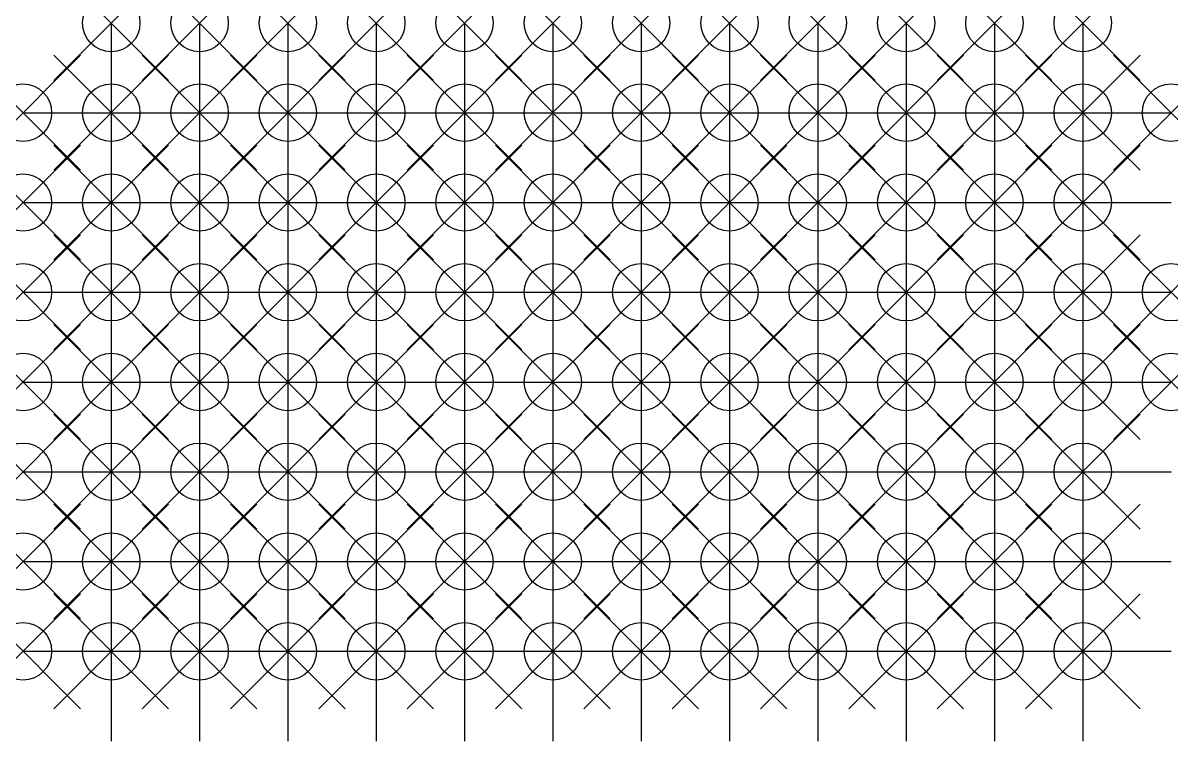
# Model space of a CAD drawing. Header units: inches. Extents: x 0 to 40, y 0 to 25.
# Drawn here: x 0 to 20, y 12.5 to 25 of the extents above; entities that cross this region are included whole.
import ezdxf

# ---------------------------------------------------------------- set-up
doc = ezdxf.new("R2010")
doc.units = ezdxf.units.IN
doc.header["$MEASUREMENT"] = 0
doc.header["$PDMODE"] = 35
for name, color, linetype in [('GF_Glass_03', 210, 'Continuous'), ('GF_Glass_04', 210, 'Continuous'), ('GF_Glass_05', 210, 'Continuous'), ('MF_bars', 21, 'Continuous'), ('NF_Glassload', 150, 'Continuous'), ('NF_RestraintsXYZ', 70, 'Continuous'), ('NF_Windload_09', 40, 'Continuous'), ('NF_Windload_10', 40, 'Continuous'), ('NF_Windload_11', 40, 'Continuous'), ('NF_Windload_12', 40, 'Continuous'), ('NF_Windload_13', 40, 'Continuous'), ('NF_Windload_14', 40, 'Continuous'), ('NF_Windload_15', 40, 'Continuous')]:
    doc.layers.add(name, color=color, linetype=linetype)

msp = doc.modelspace()

# ---------------------------------------------------------------- linework, layer by layer
for p, q in [((1.538, 25), (1.538, 23.438)), ((1.538, 25, -0.3), (1.538, 23.438, -0.3)), ((3.077, 25), (3.077, 23.438)), ((3.077, 25, -0.3), (3.077, 23.438, -0.3)), ((4.615, 25), (4.615, 23.438)), ((4.615, 25, -0.3), (4.615, 23.438, -0.3)), ((6.154, 25), (6.154, 23.438)), ((6.154, 25, -0.3), (6.154, 23.438, -0.3)), ((7.692, 25), (7.692, 23.438)), ((7.692, 25, -0.3), (7.692, 23.438, -0.3)), ((9.231, 25), (9.231, 23.438)), ((9.231, 25, -0.3), (9.231, 23.438, -0.3)), ((10.769, 25), (10.769, 23.438)), ((10.769, 25, -0.3), (10.769, 23.438, -0.3)), ((12.308, 25), (12.308, 23.438)), ((12.308, 25, -0.3), (12.308, 23.438, -0.3)), ((13.846, 25), (13.846, 23.438)), ((13.846, 25, -0.3), (13.846, 23.438, -0.3)), ((15.385, 25), (15.385, 23.438)), ((15.385, 25, -0.3), (15.385, 23.438, -0.3)), ((16.923, 25), (16.923, 23.438)), ((16.923, 25, -0.3), (16.923, 23.438, -0.3)), ((18.462, 25), (18.462, 23.438)), ((18.462, 25, -0.3), (18.462, 23.438, -0.3)), ((0, 23.438), (1.538, 23.438)), ((1.538, 23.438), (1.538, 21.875)), ((1.538, 23.438), (3.077, 23.438)), ((1.538, 23.438, -0.3), (1.538, 21.875, -0.3)), ((1.538, 23.438), (1.538, 23.438, -0.3)), ((3.077, 23.438), (3.077, 21.875)), ((3.077, 23.438), (4.615, 23.438)), ((3.077, 23.438, -0.3), (3.077, 21.875, -0.3)), ((3.077, 23.438), (3.077, 23.438, -0.3)), ((4.615, 23.438), (4.615, 21.875)), ((4.615, 23.438), (6.154, 23.438)), ((4.615, 23.438, -0.3), (4.615, 21.875, -0.3)), ((4.615, 23.438), (4.615, 23.438, -0.3)), ((6.154, 23.438), (6.154, 21.875)), ((6.154, 23.438), (7.692, 23.438)), ((6.154, 23.438, -0.3), (6.154, 21.875, -0.3)), ((6.154, 23.438), (6.154, 23.438, -0.3)), ((7.692, 23.438), (7.692, 21.875)), ((7.692, 23.438), (9.231, 23.438)), ((7.692, 23.438, -0.3), (7.692, 21.875, -0.3)), ((7.692, 23.438), (7.692, 23.438, -0.3)), ((9.231, 23.438), (9.231, 21.875)), ((9.231, 23.438), (10.769, 23.438)), ((9.231, 23.438, -0.3), (9.231, 21.875, -0.3)), ((9.231, 23.438), (9.231, 23.438, -0.3)), ((10.769, 23.438), (10.769, 21.875)), ((10.769, 23.438), (12.308, 23.438)), ((10.769, 23.438, -0.3), (10.769, 21.875, -0.3)), ((10.769, 23.438), (10.769, 23.438, -0.3)), ((12.308, 23.438), (12.308, 21.875)), ((12.308, 23.438), (13.846, 23.438)), ((12.308, 23.438, -0.3), (12.308, 21.875, -0.3)), ((12.308, 23.438), (12.308, 23.438, -0.3)), ((13.846, 23.438), (13.846, 21.875)), ((13.846, 23.438), (15.385, 23.438)), ((13.846, 23.438, -0.3), (13.846, 21.875, -0.3)), ((13.846, 23.438), (13.846, 23.438, -0.3)), ((15.385, 23.438), (15.385, 21.875)), ((15.385, 23.438), (16.923, 23.438)), ((15.385, 23.438, -0.3), (15.385, 21.875, -0.3)), ((15.385, 23.438), (15.385, 23.438, -0.3)), ((16.923, 23.438), (16.923, 21.875)), ((16.923, 23.438), (18.462, 23.438)), ((16.923, 23.438, -0.3), (16.923, 21.875, -0.3)), ((16.923, 23.438), (16.923, 23.438, -0.3)), ((18.462, 23.438), (18.462, 21.875)), ((18.462, 23.438), (20, 23.438)), ((18.462, 23.438, -0.3), (18.462, 21.875, -0.3)), ((18.462, 23.438), (18.462, 23.438, -0.3)), ((0, 21.875), (1.538, 21.875)), ((1.538, 21.875), (1.538, 20.312)), ((1.538, 21.875), (3.077, 21.875)), ((1.538, 21.875, -0.3), (1.538, 20.312, -0.3)), ((1.538, 21.875), (1.538, 21.875, -0.3)), ((3.077, 21.875), (3.077, 20.312)), ((3.077, 21.875), (4.615, 21.875)), ((3.077, 21.875, -0.3), (3.077, 20.312, -0.3)), ((3.077, 21.875), (3.077, 21.875, -0.3)), ((4.615, 21.875), (4.615, 20.312)), ((4.615, 21.875), (6.154, 21.875)), ((4.615, 21.875, -0.3), (4.615, 20.312, -0.3)), ((4.615, 21.875), (4.615, 21.875, -0.3)), ((6.154, 21.875), (6.154, 20.312)), ((6.154, 21.875), (7.692, 21.875)), ((6.154, 21.875, -0.3), (6.154, 20.312, -0.3)), ((6.154, 21.875), (6.154, 21.875, -0.3)), ((7.692, 21.875), (7.692, 20.312)), ((7.692, 21.875), (9.231, 21.875)), ((7.692, 21.875, -0.3), (7.692, 20.312, -0.3)), ((7.692, 21.875), (7.692, 21.875, -0.3)), ((9.231, 21.875), (9.231, 20.312)), ((9.231, 21.875), (10.769, 21.875)), ((9.231, 21.875, -0.3), (9.231, 20.312, -0.3)), ((9.231, 21.875), (9.231, 21.875, -0.3)), ((10.769, 21.875), (10.769, 20.312)), ((10.769, 21.875), (12.308, 21.875)), ((10.769, 21.875, -0.3), (10.769, 20.312, -0.3)), ((10.769, 21.875), (10.769, 21.875, -0.3)), ((12.308, 21.875), (12.308, 20.312)), ((12.308, 21.875), (13.846, 21.875)), ((12.308, 21.875, -0.3), (12.308, 20.312, -0.3)), ((12.308, 21.875), (12.308, 21.875, -0.3)), ((13.846, 21.875), (13.846, 20.312)), ((13.846, 21.875), (15.385, 21.875)), ((13.846, 21.875, -0.3), (13.846, 20.312, -0.3)), ((13.846, 21.875), (13.846, 21.875, -0.3)), ((15.385, 21.875), (15.385, 20.312)), ((15.385, 21.875), (16.923, 21.875)), ((15.385, 21.875, -0.3), (15.385, 20.312, -0.3)), ((15.385, 21.875), (15.385, 21.875, -0.3)), ((16.923, 21.875), (16.923, 20.312)), ((16.923, 21.875), (18.462, 21.875)), ((16.923, 21.875, -0.3), (16.923, 20.312, -0.3)), ((16.923, 21.875), (16.923, 21.875, -0.3)), ((18.462, 21.875), (18.462, 20.312)), ((18.462, 21.875), (20, 21.875)), ((18.462, 21.875, -0.3), (18.462, 20.312, -0.3)), ((18.462, 21.875), (18.462, 21.875, -0.3)), ((0, 20.312), (1.538, 20.312)), ((1.538, 20.312), (1.538, 20.312, -0.3)), ((1.538, 20.312), (1.538, 18.75)), ((1.538, 20.312), (3.077, 20.312)), ((1.538, 20.312, -0.3), (1.538, 18.75, -0.3)), ((3.077, 20.312), (3.077, 20.312, -0.3)), ((3.077, 20.312), (3.077, 18.75)), ((3.077, 20.312), (4.615, 20.312)), ((3.077, 20.312, -0.3), (3.077, 18.75, -0.3)), ((4.615, 20.312), (4.615, 20.312, -0.3)), ((4.615, 20.312), (4.615, 18.75)), ((4.615, 20.312), (6.154, 20.312)), ((4.615, 20.312, -0.3), (4.615, 18.75, -0.3)), ((6.154, 20.312), (6.154, 20.312, -0.3)), ((6.154, 20.312), (6.154, 18.75)), ((6.154, 20.312), (7.692, 20.312)), ((6.154, 20.312, -0.3), (6.154, 18.75, -0.3)), ((7.692, 20.312), (7.692, 20.312, -0.3)), ((7.692, 20.312), (7.692, 18.75)), ((7.692, 20.312), (9.231, 20.312)), ((7.692, 20.312, -0.3), (7.692, 18.75, -0.3)), ((9.231, 20.312), (9.231, 20.312, -0.3)), ((9.231, 20.312), (9.231, 18.75)), ((9.231, 20.312), (10.769, 20.312)), ((9.231, 20.312, -0.3), (9.231, 18.75, -0.3)), ((10.769, 20.312), (10.769, 20.312, -0.3)), ((10.769, 20.312), (10.769, 18.75)), ((10.769, 20.312), (12.308, 20.312)), ((10.769, 20.312, -0.3), (10.769, 18.75, -0.3)), ((12.308, 20.312), (12.308, 20.312, -0.3)), ((12.308, 20.312), (12.308, 18.75)), ((12.308, 20.312), (13.846, 20.312)), ((12.308, 20.312, -0.3), (12.308, 18.75, -0.3)), ((13.846, 20.312), (13.846, 20.312, -0.3)), ((13.846, 20.312), (13.846, 18.75)), ((13.846, 20.312), (15.385, 20.312)), ((13.846, 20.312, -0.3), (13.846, 18.75, -0.3)), ((15.385, 20.312), (15.385, 20.312, -0.3)), ((15.385, 20.312), (15.385, 18.75)), ((15.385, 20.312), (16.923, 20.312)), ((15.385, 20.312, -0.3), (15.385, 18.75, -0.3)), ((16.923, 20.312), (16.923, 20.312, -0.3)), ((16.923, 20.312), (16.923, 18.75)), ((16.923, 20.312), (18.462, 20.312)), ((16.923, 20.312, -0.3), (16.923, 18.75, -0.3)), ((18.462, 20.312), (18.462, 20.312, -0.3)), ((18.462, 20.312), (18.462, 18.75)), ((18.462, 20.312), (20, 20.312)), ((18.462, 20.312, -0.3), (18.462, 18.75, -0.3)), ((0, 18.75), (1.538, 18.75)), ((1.538, 18.75), (1.538, 17.188)), ((1.538, 18.75), (3.077, 18.75)), ((1.538, 18.75, -0.3), (1.538, 17.188, -0.3)), ((1.538, 18.75), (1.538, 18.75, -0.3)), ((3.077, 18.75), (3.077, 17.188)), ((3.077, 18.75), (4.615, 18.75)), ((3.077, 18.75, -0.3), (3.077, 17.188, -0.3)), ((3.077, 18.75), (3.077, 18.75, -0.3)), ((4.615, 18.75), (4.615, 17.188)), ((4.615, 18.75), (6.154, 18.75)), ((4.615, 18.75, -0.3), (4.615, 17.188, -0.3)), ((4.615, 18.75), (4.615, 18.75, -0.3)), ((6.154, 18.75), (6.154, 17.188)), ((6.154, 18.75), (7.692, 18.75)), ((6.154, 18.75, -0.3), (6.154, 17.188, -0.3)), ((6.154, 18.75), (6.154, 18.75, -0.3)), ((7.692, 18.75), (7.692, 17.188)), ((7.692, 18.75), (9.231, 18.75)), ((7.692, 18.75, -0.3), (7.692, 17.188, -0.3)), ((7.692, 18.75), (7.692, 18.75, -0.3)), ((9.231, 18.75), (9.231, 17.188)), ((9.231, 18.75), (10.769, 18.75)), ((9.231, 18.75, -0.3), (9.231, 17.188, -0.3)), ((9.231, 18.75), (9.231, 18.75, -0.3)), ((10.769, 18.75), (10.769, 17.188)), ((10.769, 18.75), (12.308, 18.75)), ((10.769, 18.75, -0.3), (10.769, 17.188, -0.3)), ((10.769, 18.75), (10.769, 18.75, -0.3)), ((12.308, 18.75), (12.308, 17.188)), ((12.308, 18.75), (13.846, 18.75)), ((12.308, 18.75, -0.3), (12.308, 17.188, -0.3)), ((12.308, 18.75), (12.308, 18.75, -0.3)), ((13.846, 18.75), (13.846, 17.188)), ((13.846, 18.75), (15.385, 18.75)), ((13.846, 18.75, -0.3), (13.846, 17.188, -0.3)), ((13.846, 18.75), (13.846, 18.75, -0.3)), ((15.385, 18.75), (15.385, 17.188)), ((15.385, 18.75), (16.923, 18.75)), ((15.385, 18.75, -0.3), (15.385, 17.188, -0.3)), ((15.385, 18.75), (15.385, 18.75, -0.3)), ((16.923, 18.75), (16.923, 17.188)), ((16.923, 18.75), (18.462, 18.75)), ((16.923, 18.75, -0.3), (16.923, 17.188, -0.3)), ((16.923, 18.75), (16.923, 18.75, -0.3)), ((18.462, 18.75), (18.462, 17.188)), ((18.462, 18.75), (20, 18.75)), ((18.462, 18.75, -0.3), (18.462, 17.188, -0.3)), ((18.462, 18.75), (18.462, 18.75, -0.3)), ((0, 17.188), (1.538, 17.188)), ((1.538, 17.188), (1.538, 15.625)), ((1.538, 17.188), (3.077, 17.188)), ((1.538, 17.188, -0.3), (1.538, 15.625, -0.3)), ((1.538, 17.188), (1.538, 17.188, -0.3)), ((3.077, 17.188), (3.077, 15.625)), ((3.077, 17.188), (4.615, 17.188)), ((3.077, 17.188, -0.3), (3.077, 15.625, -0.3)), ((3.077, 17.188), (3.077, 17.188, -0.3)), ((4.615, 17.188), (4.615, 15.625)), ((4.615, 17.188), (6.154, 17.188)), ((4.615, 17.188, -0.3), (4.615, 15.625, -0.3)), ((4.615, 17.188), (4.615, 17.188, -0.3)), ((6.154, 17.188), (6.154, 15.625)), ((6.154, 17.188), (7.692, 17.188)), ((6.154, 17.188, -0.3), (6.154, 15.625, -0.3)), ((6.154, 17.188), (6.154, 17.188, -0.3)), ((7.692, 17.188), (7.692, 15.625)), ((7.692, 17.188), (9.231, 17.188)), ((7.692, 17.188, -0.3), (7.692, 15.625, -0.3)), ((7.692, 17.188), (7.692, 17.188, -0.3)), ((9.231, 17.188), (9.231, 15.625)), ((9.231, 17.188), (10.769, 17.188)), ((9.231, 17.188, -0.3), (9.231, 15.625, -0.3)), ((9.231, 17.188), (9.231, 17.188, -0.3)), ((10.769, 17.188), (10.769, 15.625)), ((10.769, 17.188), (12.308, 17.188)), ((10.769, 17.188, -0.3), (10.769, 15.625, -0.3)), ((10.769, 17.188), (10.769, 17.188, -0.3)), ((12.308, 17.188), (12.308, 15.625)), ((12.308, 17.188), (13.846, 17.188)), ((12.308, 17.188, -0.3), (12.308, 15.625, -0.3)), ((12.308, 17.188), (12.308, 17.188, -0.3)), ((13.846, 17.188), (13.846, 15.625)), ((13.846, 17.188), (15.385, 17.188)), ((13.846, 17.188, -0.3), (13.846, 15.625, -0.3)), ((13.846, 17.188), (13.846, 17.188, -0.3)), ((15.385, 17.188), (15.385, 15.625)), ((15.385, 17.188), (16.923, 17.188)), ((15.385, 17.188, -0.3), (15.385, 15.625, -0.3)), ((15.385, 17.188), (15.385, 17.188, -0.3)), ((16.923, 17.188), (16.923, 15.625)), ((16.923, 17.188), (18.462, 17.188)), ((16.923, 17.188, -0.3), (16.923, 15.625, -0.3)), ((16.923, 17.188), (16.923, 17.188, -0.3)), ((18.462, 17.188), (18.462, 15.625)), ((18.462, 17.188), (20, 17.188)), ((18.462, 17.188, -0.3), (18.462, 15.625, -0.3)), ((18.462, 17.188), (18.462, 17.188, -0.3)), ((0, 15.625), (1.538, 15.625)), ((1.538, 15.625), (1.538, 14.062)), ((1.538, 15.625), (3.077, 15.625)), ((1.538, 15.625, -0.3), (1.538, 14.062, -0.3)), ((1.538, 15.625), (1.538, 15.625, -0.3)), ((3.077, 15.625), (3.077, 14.062)), ((3.077, 15.625), (4.615, 15.625)), ((3.077, 15.625, -0.3), (3.077, 14.062, -0.3)), ((3.077, 15.625), (3.077, 15.625, -0.3)), ((4.615, 15.625), (4.615, 14.062)), ((4.615, 15.625), (6.154, 15.625)), ((4.615, 15.625, -0.3), (4.615, 14.062, -0.3)), ((4.615, 15.625), (4.615, 15.625, -0.3)), ((6.154, 15.625), (6.154, 14.062)), ((6.154, 15.625), (7.692, 15.625)), ((6.154, 15.625, -0.3), (6.154, 14.062, -0.3)), ((6.154, 15.625), (6.154, 15.625, -0.3)), ((7.692, 15.625), (7.692, 14.062)), ((7.692, 15.625), (9.231, 15.625)), ((7.692, 15.625, -0.3), (7.692, 14.062, -0.3)), ((7.692, 15.625), (7.692, 15.625, -0.3)), ((9.231, 15.625), (9.231, 14.062)), ((9.231, 15.625), (10.769, 15.625)), ((9.231, 15.625, -0.3), (9.231, 14.062, -0.3)), ((9.231, 15.625), (9.231, 15.625, -0.3)), ((10.769, 15.625), (10.769, 14.062)), ((10.769, 15.625), (12.308, 15.625)), ((10.769, 15.625, -0.3), (10.769, 14.062, -0.3)), ((10.769, 15.625), (10.769, 15.625, -0.3)), ((12.308, 15.625), (12.308, 14.062)), ((12.308, 15.625), (13.846, 15.625)), ((12.308, 15.625, -0.3), (12.308, 14.062, -0.3)), ((12.308, 15.625), (12.308, 15.625, -0.3)), ((13.846, 15.625), (13.846, 14.062)), ((13.846, 15.625), (15.385, 15.625)), ((13.846, 15.625, -0.3), (13.846, 14.062, -0.3)), ((13.846, 15.625), (13.846, 15.625, -0.3)), ((15.385, 15.625), (15.385, 14.062)), ((15.385, 15.625), (16.923, 15.625)), ((15.385, 15.625, -0.3), (15.385, 14.062, -0.3)), ((15.385, 15.625), (15.385, 15.625, -0.3)), ((16.923, 15.625), (16.923, 14.062)), ((16.923, 15.625), (18.462, 15.625)), ((16.923, 15.625, -0.3), (16.923, 14.062, -0.3)), ((16.923, 15.625), (16.923, 15.625, -0.3)), ((18.462, 15.625), (18.462, 14.062)), ((18.462, 15.625), (20, 15.625)), ((18.462, 15.625, -0.3), (18.462, 14.062, -0.3)), ((18.462, 15.625), (18.462, 15.625, -0.3)), ((0, 14.062), (1.538, 14.062)), ((1.538, 14.062), (1.538, 14.062, -0.3)), ((1.538, 14.062), (1.538, 12.5)), ((1.538, 14.062), (3.077, 14.062)), ((1.538, 14.062, -0.3), (1.538, 12.5, -0.3)), ((3.077, 14.062), (3.077, 14.062, -0.3)), ((3.077, 14.062), (3.077, 12.5)), ((3.077, 14.062), (4.615, 14.062)), ((3.077, 14.062, -0.3), (3.077, 12.5, -0.3)), ((4.615, 14.062), (4.615, 14.062, -0.3)), ((4.615, 14.062), (4.615, 12.5)), ((4.615, 14.062), (6.154, 14.062)), ((4.615, 14.062, -0.3), (4.615, 12.5, -0.3)), ((6.154, 14.062), (6.154, 14.062, -0.3)), ((6.154, 14.062), (6.154, 12.5)), ((6.154, 14.062), (7.692, 14.062)), ((6.154, 14.062, -0.3), (6.154, 12.5, -0.3)), ((7.692, 14.062), (7.692, 14.062, -0.3)), ((7.692, 14.062), (7.692, 12.5)), ((7.692, 14.062), (9.231, 14.062)), ((7.692, 14.062, -0.3), (7.692, 12.5, -0.3)), ((9.231, 14.062), (9.231, 14.062, -0.3)), ((9.231, 14.062), (9.231, 12.5)), ((9.231, 14.062), (10.769, 14.062)), ((9.231, 14.062, -0.3), (9.231, 12.5, -0.3)), ((10.769, 14.062), (10.769, 14.062, -0.3)), ((10.769, 14.062), (10.769, 12.5)), ((10.769, 14.062), (12.308, 14.062)), ((10.769, 14.062, -0.3), (10.769, 12.5, -0.3)), ((12.308, 14.062), (12.308, 14.062, -0.3)), ((12.308, 14.062), (12.308, 12.5)), ((12.308, 14.062), (13.846, 14.062)), ((12.308, 14.062, -0.3), (12.308, 12.5, -0.3)), ((13.846, 14.062), (13.846, 14.062, -0.3)), ((13.846, 14.062), (13.846, 12.5)), ((13.846, 14.062), (15.385, 14.062)), ((13.846, 14.062, -0.3), (13.846, 12.5, -0.3)), ((15.385, 14.062), (15.385, 14.062, -0.3)), ((15.385, 14.062), (15.385, 12.5)), ((15.385, 14.062), (16.923, 14.062)), ((15.385, 14.062, -0.3), (15.385, 12.5, -0.3)), ((16.923, 14.062), (16.923, 14.062, -0.3)), ((16.923, 14.062), (16.923, 12.5)), ((16.923, 14.062), (18.462, 14.062)), ((16.923, 14.062, -0.3), (16.923, 12.5, -0.3)), ((18.462, 14.062), (18.462, 14.062, -0.3)), ((18.462, 14.062), (18.462, 12.5)), ((18.462, 14.062), (20, 14.062)), ((18.462, 14.062, -0.3), (18.462, 12.5, -0.3)), ((1.538, 12.5), (1.538, 12.5, -0.3)), ((3.077, 12.5), (3.077, 12.5, -0.3)), ((4.615, 12.5), (4.615, 12.5, -0.3)), ((6.154, 12.5), (6.154, 12.5, -0.3)), ((7.692, 12.5), (7.692, 12.5, -0.3)), ((9.231, 12.5), (9.231, 12.5, -0.3)), ((10.769, 12.5), (10.769, 12.5, -0.3)), ((12.308, 12.5), (12.308, 12.5, -0.3)), ((13.846, 12.5), (13.846, 12.5, -0.3)), ((15.385, 12.5), (15.385, 12.5, -0.3)), ((16.923, 12.5), (16.923, 12.5, -0.3)), ((18.462, 12.5), (18.462, 12.5, -0.3))]:
    msp.add_line(p, q)
at = {"layer": 'GF_Glass_03'}
for p in [(16.923, 14.062), (18.462, 14.062)]:
    msp.add_point(p, dxfattribs=at)
at = {"layer": 'GF_Glass_04'}
for p in [(10.769, 20.312), (12.308, 20.312), (10.769, 18.75), (12.308, 18.75)]:
    msp.add_point(p, dxfattribs=at)
at = {"layer": 'GF_Glass_05'}
for p in [(1.538, 23.438), (3.077, 23.438), (1.538, 21.875), (3.077, 21.875)]:
    msp.add_point(p, dxfattribs=at)
at = {"layer": 'MF_bars'}
for p, q in [((1.538, 23.438), (1.538, 23.438, -0.3)), ((3.077, 23.438), (3.077, 23.438, -0.3)), ((4.615, 23.438), (4.615, 23.438, -0.3)), ((6.154, 23.438), (6.154, 23.438, -0.3)), ((7.692, 23.438), (7.692, 23.438, -0.3)), ((9.231, 23.438), (9.231, 23.438, -0.3)), ((10.769, 23.438), (10.769, 23.438, -0.3)), ((12.308, 23.438), (12.308, 23.438, -0.3)), ((13.846, 23.438), (13.846, 23.438, -0.3)), ((15.385, 23.438), (15.385, 23.438, -0.3)), ((16.923, 23.438), (16.923, 23.438, -0.3)), ((18.462, 23.438), (18.462, 23.438, -0.3)), ((1.538, 21.875), (1.538, 21.875, -0.3)), ((3.077, 21.875), (3.077, 21.875, -0.3)), ((4.615, 21.875), (4.615, 21.875, -0.3)), ((6.154, 21.875), (6.154, 21.875, -0.3)), ((7.692, 21.875), (7.692, 21.875, -0.3)), ((9.231, 21.875), (9.231, 21.875, -0.3)), ((10.769, 21.875), (10.769, 21.875, -0.3)), ((12.308, 21.875), (12.308, 21.875, -0.3)), ((13.846, 21.875), (13.846, 21.875, -0.3)), ((15.385, 21.875), (15.385, 21.875, -0.3)), ((16.923, 21.875), (16.923, 21.875, -0.3)), ((18.462, 21.875), (18.462, 21.875, -0.3)), ((1.538, 20.312), (1.538, 20.312, -0.3)), ((3.077, 20.312), (3.077, 20.312, -0.3)), ((4.615, 20.312), (4.615, 20.312, -0.3)), ((6.154, 20.312), (6.154, 20.312, -0.3)), ((7.692, 20.312), (7.692, 20.312, -0.3)), ((9.231, 20.312), (9.231, 20.312, -0.3)), ((10.769, 20.312), (10.769, 20.312, -0.3)), ((12.308, 20.312), (12.308, 20.312, -0.3)), ((13.846, 20.312), (13.846, 20.312, -0.3)), ((15.385, 20.312), (15.385, 20.312, -0.3)), ((16.923, 20.312), (16.923, 20.312, -0.3)), ((18.462, 20.312), (18.462, 20.312, -0.3)), ((1.538, 18.75), (1.538, 18.75, -0.3)), ((3.077, 18.75), (3.077, 18.75, -0.3)), ((4.615, 18.75), (4.615, 18.75, -0.3)), ((6.154, 18.75), (6.154, 18.75, -0.3)), ((7.692, 18.75), (7.692, 18.75, -0.3)), ((9.231, 18.75), (9.231, 18.75, -0.3)), ((10.769, 18.75), (10.769, 18.75, -0.3)), ((12.308, 18.75), (12.308, 18.75, -0.3)), ((13.846, 18.75), (13.846, 18.75, -0.3)), ((15.385, 18.75), (15.385, 18.75, -0.3)), ((16.923, 18.75), (16.923, 18.75, -0.3)), ((18.462, 18.75), (18.462, 18.75, -0.3)), ((1.538, 17.188), (1.538, 17.188, -0.3)), ((3.077, 17.188), (3.077, 17.188, -0.3)), ((4.615, 17.188), (4.615, 17.188, -0.3)), ((6.154, 17.188), (6.154, 17.188, -0.3)), ((7.692, 17.188), (7.692, 17.188, -0.3)), ((9.231, 17.188), (9.231, 17.188, -0.3)), ((10.769, 17.188), (10.769, 17.188, -0.3)), ((12.308, 17.188), (12.308, 17.188, -0.3)), ((13.846, 17.188), (13.846, 17.188, -0.3)), ((15.385, 17.188), (15.385, 17.188, -0.3)), ((16.923, 17.188), (16.923, 17.188, -0.3)), ((18.462, 17.188), (18.462, 17.188, -0.3)), ((1.538, 15.625), (1.538, 15.625, -0.3)), ((3.077, 15.625), (3.077, 15.625, -0.3)), ((4.615, 15.625), (4.615, 15.625, -0.3)), ((6.154, 15.625), (6.154, 15.625, -0.3)), ((7.692, 15.625), (7.692, 15.625, -0.3)), ((9.231, 15.625), (9.231, 15.625, -0.3)), ((10.769, 15.625), (10.769, 15.625, -0.3)), ((12.308, 15.625), (12.308, 15.625, -0.3)), ((13.846, 15.625), (13.846, 15.625, -0.3)), ((15.385, 15.625), (15.385, 15.625, -0.3)), ((16.923, 15.625), (16.923, 15.625, -0.3)), ((18.462, 15.625), (18.462, 15.625, -0.3)), ((1.538, 14.062), (1.538, 14.062, -0.3)), ((3.077, 14.062), (3.077, 14.062, -0.3)), ((4.615, 14.062), (4.615, 14.062, -0.3)), ((6.154, 14.062), (6.154, 14.062, -0.3)), ((7.692, 14.062), (7.692, 14.062, -0.3)), ((9.231, 14.062), (9.231, 14.062, -0.3)), ((10.769, 14.062), (10.769, 14.062, -0.3)), ((12.308, 14.062), (12.308, 14.062, -0.3)), ((13.846, 14.062), (13.846, 14.062, -0.3)), ((15.385, 14.062), (15.385, 14.062, -0.3)), ((16.923, 14.062), (16.923, 14.062, -0.3)), ((18.462, 14.062), (18.462, 14.062, -0.3))]:
    msp.add_line(p, q, dxfattribs=at)
at = {"layer": 'NF_Glassload'}
for p in [(1.538, 23.438), (3.077, 23.438), (4.615, 23.438), (6.154, 23.438), (7.692, 23.438), (9.231, 23.438), (10.769, 23.438), (12.308, 23.438), (13.846, 23.438), (15.385, 23.438), (16.923, 23.438), (18.462, 23.438), (20, 23.438), (1.538, 21.875), (3.077, 21.875), (4.615, 21.875), (6.154, 21.875), (7.692, 21.875), (9.231, 21.875), (10.769, 21.875), (12.308, 21.875), (13.846, 21.875), (15.385, 21.875), (16.923, 21.875), (18.462, 21.875), (1.538, 20.312), (3.077, 20.312), (4.615, 20.312), (6.154, 20.312), (7.692, 20.312), (9.231, 20.312), (10.769, 20.312), (12.308, 20.312), (13.846, 20.312), (15.385, 20.312), (16.923, 20.312), (18.462, 20.312), (20, 20.312), (1.538, 18.75), (3.077, 18.75), (4.615, 18.75), (6.154, 18.75), (7.692, 18.75), (9.231, 18.75), (10.769, 18.75), (12.308, 18.75), (13.846, 18.75), (15.385, 18.75), (16.923, 18.75), (18.462, 18.75), (20, 18.75), (1.538, 17.188), (3.077, 17.188), (4.615, 17.188), (6.154, 17.188), (7.692, 17.188), (9.231, 17.188), (10.769, 17.188), (12.308, 17.188), (13.846, 17.188), (15.385, 17.188), (16.923, 17.188), (18.462, 17.188), (1.538, 15.625), (3.077, 15.625), (4.615, 15.625), (6.154, 15.625), (7.692, 15.625), (9.231, 15.625), (10.769, 15.625), (12.308, 15.625), (13.846, 15.625), (15.385, 15.625), (16.923, 15.625), (18.462, 15.625), (1.538, 14.062), (3.077, 14.062), (4.615, 14.062), (6.154, 14.062), (7.692, 14.062), (9.231, 14.062), (10.769, 14.062), (12.308, 14.062), (13.846, 14.062), (15.385, 14.062), (16.923, 14.062), (18.462, 14.062)]:
    msp.add_point(p, dxfattribs=at)
at = {"layer": 'NF_RestraintsXYZ'}
for p in [(1.538, 25), (1.538, 25, -0.3), (3.077, 25), (3.077, 25, -0.3), (4.615, 25), (4.615, 25, -0.3), (6.154, 25), (6.154, 25, -0.3), (7.692, 25), (7.692, 25, -0.3), (9.231, 25), (9.231, 25, -0.3), (10.769, 25), (10.769, 25, -0.3), (12.308, 25), (12.308, 25, -0.3), (13.846, 25), (13.846, 25, -0.3), (15.385, 25), (15.385, 25, -0.3), (16.923, 25), (16.923, 25, -0.3), (18.462, 25), (18.462, 25, -0.3), (0, 23.438), (0, 21.875), (0, 20.312), (0, 18.75), (0, 17.188), (0, 15.625), (0, 14.062)]:
    msp.add_point(p, dxfattribs=at)
at = {"layer": 'NF_Windload_09'}
for p in [(1.538, 14.062), (3.077, 14.062), (4.615, 14.062), (6.154, 14.062), (7.692, 14.062), (9.231, 14.062), (10.769, 14.062), (12.308, 14.062), (13.846, 14.062), (15.385, 14.062), (16.923, 14.062), (18.462, 14.062)]:
    msp.add_point(p, dxfattribs=at)
at = {"layer": 'NF_Windload_10'}
for p in [(1.538, 15.625), (3.077, 15.625), (4.615, 15.625), (6.154, 15.625), (7.692, 15.625), (9.231, 15.625), (10.769, 15.625), (12.308, 15.625), (13.846, 15.625), (15.385, 15.625), (16.923, 15.625), (18.462, 15.625)]:
    msp.add_point(p, dxfattribs=at)
at = {"layer": 'NF_Windload_11'}
for p in [(1.538, 17.188), (3.077, 17.188), (4.615, 17.188), (6.154, 17.188), (7.692, 17.188), (9.231, 17.188), (10.769, 17.188), (12.308, 17.188), (13.846, 17.188), (15.385, 17.188), (16.923, 17.188), (18.462, 17.188)]:
    msp.add_point(p, dxfattribs=at)
at = {"layer": 'NF_Windload_12'}
for p in [(1.538, 18.75), (3.077, 18.75), (4.615, 18.75), (6.154, 18.75), (7.692, 18.75), (9.231, 18.75), (10.769, 18.75), (12.308, 18.75), (13.846, 18.75), (15.385, 18.75), (16.923, 18.75), (18.462, 18.75), (20, 18.75)]:
    msp.add_point(p, dxfattribs=at)
at = {"layer": 'NF_Windload_13'}
for p in [(1.538, 20.312), (3.077, 20.312), (4.615, 20.312), (6.154, 20.312), (7.692, 20.312), (9.231, 20.312), (10.769, 20.312), (12.308, 20.312), (13.846, 20.312), (15.385, 20.312), (16.923, 20.312), (18.462, 20.312), (20, 20.312)]:
    msp.add_point(p, dxfattribs=at)
at = {"layer": 'NF_Windload_14'}
for p in [(1.538, 21.875), (3.077, 21.875), (4.615, 21.875), (6.154, 21.875), (7.692, 21.875), (9.231, 21.875), (10.769, 21.875), (12.308, 21.875), (13.846, 21.875), (15.385, 21.875), (16.923, 21.875), (18.462, 21.875)]:
    msp.add_point(p, dxfattribs=at)
at = {"layer": 'NF_Windload_15'}
for p in [(1.538, 23.438), (3.077, 23.438), (4.615, 23.438), (6.154, 23.438), (7.692, 23.438), (9.231, 23.438), (10.769, 23.438), (12.308, 23.438), (13.846, 23.438), (15.385, 23.438), (16.923, 23.438), (18.462, 23.438), (20, 23.438)]:
    msp.add_point(p, dxfattribs=at)

doc.saveas('drawing.dxf')
